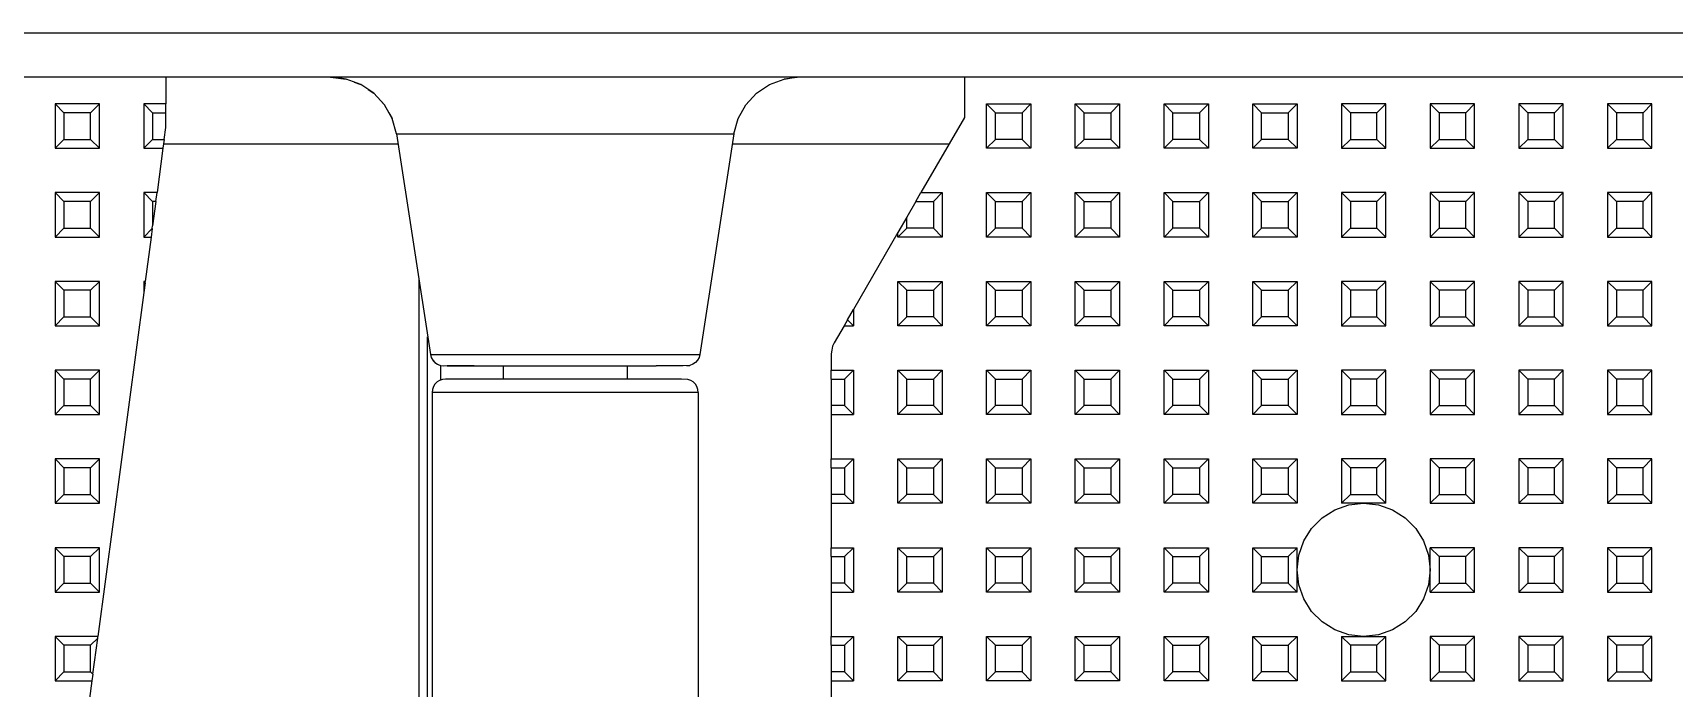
# Model space of a CAD drawing. Header units: millimetres. Extents: x 0 to 125, y 0 to 180.
# Drawn here: x 32.65 to 69.65, y 23.04 to 37.8 of the extents above; entities that cross this region are included whole.
import ezdxf

# ---------------------------------------------------------------- set-up
doc = ezdxf.new("R2010")
doc.units = ezdxf.units.MM

# ---------------------------------------------------------------- blocks, each defined once
blk = doc.blocks.new('CHINT_7200accf6e0c55f6a13e2ec68f27ea84_FACE_0')
at = {"color": 7, "linetype": 'CONTINUOUS', "true_color": 0x40d9ff}
for p, q in [((35.65, 36.8), (35.65, 36.2)), ((39.363, 36.8), (39.714, 36.758)), ((39.894, 36.692), (40.046, 36.636)), ((49.937, 36.8), (49.586, 36.758)), ((40.207, 36.527), (40.34, 36.438)), ((40.474, 36.293), (40.579, 36.178)), ((33.35, 36), (33.15, 36.2)), ((33.15, 36.2), (33.15, 35.2)), ((34.15, 36.2), (33.15, 36.2)), ((33.95, 36), (33.35, 36)), ((33.35, 36), (33.35, 35.4)), ((33.95, 36), (34.15, 36.2)), ((33.95, 35.4), (33.95, 36)), ((34.15, 35.2), (34.15, 36.2)), ((35.35, 36), (35.15, 36.2)), ((35.15, 36.2), (35.15, 35.2)), ((35.65, 36.2), (35.15, 36.2)), ((35.35, 36), (35.35, 35.4)), ((40.679, 35.999), (40.751, 35.869)), ((54.35, 36), (54.15, 36.2)), ((54.15, 36.2), (55.15, 36.2)), ((54.15, 35.2), (54.15, 36.2)), ((54.35, 36), (54.95, 36)), ((54.35, 35.4), (54.35, 36)), ((54.95, 36), (55.15, 36.2)), ((54.95, 36), (54.95, 35.4)), ((55.15, 36.2), (55.15, 35.2)), ((56.35, 36), (56.15, 36.2)), ((56.15, 36.2), (57.15, 36.2)), ((56.15, 35.2), (56.15, 36.2)), ((56.35, 36), (56.95, 36)), ((56.35, 35.4), (56.35, 36)), ((56.95, 36), (57.15, 36.2)), ((56.95, 36), (56.95, 35.4)), ((57.15, 36.2), (57.15, 35.2)), ((58.35, 36), (58.15, 36.2)), ((58.15, 36.2), (59.15, 36.2)), ((58.15, 35.2), (58.15, 36.2)), ((58.35, 36), (58.95, 36)), ((58.35, 35.4), (58.35, 36)), ((58.95, 36), (59.15, 36.2)), ((58.95, 36), (58.95, 35.4)), ((59.15, 36.2), (59.15, 35.2)), ((60.35, 36), (60.15, 36.2)), ((60.15, 36.2), (61.15, 36.2)), ((60.15, 35.2), (60.15, 36.2)), ((60.35, 36), (60.95, 36)), ((60.35, 35.4), (60.35, 36)), ((60.95, 36), (61.15, 36.2)), ((60.95, 36), (60.95, 35.4)), ((61.15, 36.2), (61.15, 35.2)), ((62.35, 36), (62.15, 36.2)), ((62.15, 36.2), (62.15, 35.2)), ((63.15, 36.2), (62.15, 36.2)), ((62.95, 36), (62.35, 36)), ((62.35, 36), (62.35, 35.4)), ((62.95, 36), (63.15, 36.2)), ((62.95, 35.4), (62.95, 36)), ((63.15, 35.2), (63.15, 36.2)), ((64.35, 36), (64.15, 36.2)), ((64.15, 36.2), (64.15, 35.2)), ((65.15, 36.2), (64.15, 36.2)), ((64.95, 36), (64.35, 36)), ((64.35, 36), (64.35, 35.4)), ((64.95, 36), (65.15, 36.2)), ((64.95, 35.4), (64.95, 36)), ((65.15, 35.2), (65.15, 36.2)), ((66.35, 36), (66.15, 36.2)), ((66.15, 36.2), (66.15, 35.2)), ((67.15, 36.2), (66.15, 36.2)), ((66.95, 36), (66.35, 36)), ((66.35, 36), (66.35, 35.4)), ((66.95, 36), (67.15, 36.2)), ((66.95, 35.4), (66.95, 36)), ((67.15, 35.2), (67.15, 36.2)), ((68.35, 36), (68.15, 36.2)), ((68.15, 36.2), (68.15, 35.2)), ((69.15, 36.2), (68.15, 36.2)), ((68.95, 36), (68.35, 36)), ((68.35, 36), (68.35, 35.4)), ((68.95, 36), (69.15, 36.2)), ((68.95, 35.4), (68.95, 36)), ((69.15, 35.2), (69.15, 36.2)), ((40.846, 35.528), (41.611, 30.554)), ((48.454, 35.528), (47.689, 30.554)), ((33.35, 35.4), (33.15, 35.2)), ((33.15, 35.2), (34.15, 35.2)), ((33.35, 35.4), (33.95, 35.4)), ((33.95, 35.4), (34.15, 35.2)), ((35.35, 35.4), (35.15, 35.2)), ((35.15, 35.2), (35.583, 35.2)), ((35.583, 35.2), (35.45, 34.2)), ((35.597, 35.3), (40.881, 35.3)), ((48.419, 35.3), (53.306, 35.3)), ((54.35, 35.4), (54.15, 35.2)), ((55.15, 35.2), (54.15, 35.2)), ((54.95, 35.4), (54.35, 35.4)), ((54.95, 35.4), (55.15, 35.2)), ((56.35, 35.4), (56.15, 35.2)), ((57.15, 35.2), (56.15, 35.2)), ((56.95, 35.4), (56.35, 35.4)), ((56.95, 35.4), (57.15, 35.2)), ((58.35, 35.4), (58.15, 35.2)), ((59.15, 35.2), (58.15, 35.2)), ((58.95, 35.4), (58.35, 35.4)), ((58.95, 35.4), (59.15, 35.2)), ((60.35, 35.4), (60.15, 35.2)), ((61.15, 35.2), (60.15, 35.2)), ((60.95, 35.4), (60.35, 35.4)), ((60.95, 35.4), (61.15, 35.2)), ((62.35, 35.4), (62.15, 35.2)), ((62.15, 35.2), (63.15, 35.2)), ((62.35, 35.4), (62.95, 35.4)), ((62.95, 35.4), (63.15, 35.2)), ((64.35, 35.4), (64.15, 35.2)), ((64.15, 35.2), (65.15, 35.2)), ((64.35, 35.4), (64.95, 35.4)), ((64.95, 35.4), (65.15, 35.2)), ((66.35, 35.4), (66.15, 35.2)), ((66.15, 35.2), (67.15, 35.2)), ((66.35, 35.4), (66.95, 35.4)), ((66.95, 35.4), (67.15, 35.2)), ((68.35, 35.4), (68.15, 35.2)), ((68.15, 35.2), (69.15, 35.2)), ((68.35, 35.4), (68.95, 35.4)), ((68.95, 35.4), (69.15, 35.2)), ((33.35, 34), (33.15, 34.2)), ((33.15, 34.2), (33.15, 33.2)), ((34.15, 34.2), (33.15, 34.2)), ((33.95, 34), (34.15, 34.2)), ((34.15, 33.2), (34.15, 34.2)), ((35.35, 34), (35.15, 34.2)), ((35.15, 34.2), (35.15, 33.2)), ((35.45, 34.2), (35.15, 34.2)), ((35.423, 34), (35.45, 34.2)), ((52.95, 34), (53.15, 34.2)), ((53.15, 34.2), (53.15, 33.2)), ((54.35, 34), (54.15, 34.2)), ((54.15, 34.2), (55.15, 34.2)), ((54.15, 33.2), (54.15, 34.2)), ((54.95, 34), (55.15, 34.2)), ((55.15, 34.2), (55.15, 33.2)), ((56.35, 34), (56.15, 34.2)), ((56.15, 34.2), (57.15, 34.2)), ((56.15, 33.2), (56.15, 34.2)), ((56.95, 34), (57.15, 34.2)), ((57.15, 34.2), (57.15, 33.2)), ((58.35, 34), (58.15, 34.2)), ((58.15, 34.2), (59.15, 34.2)), ((58.15, 33.2), (58.15, 34.2)), ((58.95, 34), (59.15, 34.2)), ((59.15, 34.2), (59.15, 33.2)), ((60.35, 34), (60.15, 34.2)), ((60.15, 34.2), (61.15, 34.2)), ((60.15, 33.2), (60.15, 34.2)), ((60.95, 34), (61.15, 34.2)), ((61.15, 34.2), (61.15, 33.2)), ((62.35, 34), (62.15, 34.2)), ((62.15, 34.2), (62.15, 33.2)), ((63.15, 34.2), (62.15, 34.2)), ((62.95, 34), (63.15, 34.2)), ((63.15, 33.2), (63.15, 34.2)), ((64.35, 34), (64.15, 34.2)), ((64.15, 34.2), (64.15, 33.2)), ((65.15, 34.2), (64.15, 34.2)), ((64.95, 34), (65.15, 34.2)), ((65.15, 33.2), (65.15, 34.2)), ((66.35, 34), (66.15, 34.2)), ((66.15, 34.2), (66.15, 33.2)), ((67.15, 34.2), (66.15, 34.2)), ((66.95, 34), (67.15, 34.2)), ((67.15, 33.2), (67.15, 34.2)), ((68.35, 34), (68.15, 34.2)), ((68.15, 34.2), (68.15, 33.2)), ((69.15, 34.2), (68.15, 34.2)), ((68.95, 34), (69.15, 34.2)), ((69.15, 33.2), (69.15, 34.2)), ((33.95, 34), (33.35, 34)), ((33.35, 34), (33.35, 33.4)), ((33.95, 33.4), (33.95, 34)), ((35.423, 34), (35.35, 34)), ((35.35, 34), (35.35, 33.45)), ((35.423, 34), (35.35, 33.45)), ((52.555, 34), (52.35, 33.644)), ((52.555, 34), (52.95, 34)), ((52.95, 34), (52.95, 33.4)), ((54.35, 34), (54.95, 34)), ((54.35, 33.4), (54.35, 34)), ((54.95, 34), (54.95, 33.4)), ((56.35, 34), (56.95, 34)), ((56.35, 33.4), (56.35, 34)), ((56.95, 34), (56.95, 33.4)), ((58.35, 34), (58.95, 34)), ((58.35, 33.4), (58.35, 34)), ((58.95, 34), (58.95, 33.4)), ((60.35, 34), (60.95, 34)), ((60.35, 33.4), (60.35, 34)), ((60.95, 34), (60.95, 33.4)), ((62.95, 34), (62.35, 34)), ((62.35, 34), (62.35, 33.4)), ((62.95, 33.4), (62.95, 34)), ((64.95, 34), (64.35, 34)), ((64.35, 34), (64.35, 33.4)), ((64.95, 33.4), (64.95, 34)), ((66.95, 34), (66.35, 34)), ((66.35, 34), (66.35, 33.4)), ((66.95, 33.4), (66.95, 34)), ((68.95, 34), (68.35, 34)), ((68.35, 34), (68.35, 33.4)), ((68.95, 33.4), (68.95, 34)), ((33.35, 33.4), (33.15, 33.2)), ((33.35, 33.4), (33.95, 33.4)), ((33.95, 33.4), (34.15, 33.2)), ((35.342, 33.392), (35.15, 33.2)), ((35.342, 33.392), (35.317, 33.2)), ((35.342, 33.392), (35.35, 33.45)), ((52.35, 33.644), (52.15, 33.298)), ((52.35, 33.4), (52.15, 33.2)), ((52.35, 33.4), (52.35, 33.644)), ((52.95, 33.4), (52.35, 33.4)), ((52.95, 33.4), (53.15, 33.2)), ((54.35, 33.4), (54.15, 33.2)), ((54.95, 33.4), (54.35, 33.4)), ((54.95, 33.4), (55.15, 33.2)), ((56.35, 33.4), (56.15, 33.2)), ((56.95, 33.4), (56.35, 33.4)), ((56.95, 33.4), (57.15, 33.2)), ((58.35, 33.4), (58.15, 33.2)), ((58.95, 33.4), (58.35, 33.4)), ((58.95, 33.4), (59.15, 33.2)), ((60.35, 33.4), (60.15, 33.2)), ((60.95, 33.4), (60.35, 33.4)), ((60.95, 33.4), (61.15, 33.2)), ((62.35, 33.4), (62.15, 33.2)), ((62.35, 33.4), (62.95, 33.4)), ((62.95, 33.4), (63.15, 33.2)), ((64.35, 33.4), (64.15, 33.2)), ((64.35, 33.4), (64.95, 33.4)), ((64.95, 33.4), (65.15, 33.2)), ((66.35, 33.4), (66.15, 33.2)), ((66.35, 33.4), (66.95, 33.4)), ((66.95, 33.4), (67.15, 33.2)), ((68.35, 33.4), (68.15, 33.2)), ((68.35, 33.4), (68.95, 33.4)), ((68.95, 33.4), (69.15, 33.2)), ((33.15, 33.2), (34.15, 33.2)), ((35.15, 33.2), (35.317, 33.2)), ((35.317, 33.2), (35.183, 32.2)), ((52.15, 33.298), (51.15, 31.566)), ((52.15, 33.2), (52.15, 33.298)), ((53.15, 33.2), (52.15, 33.2)), ((55.15, 33.2), (54.15, 33.2)), ((57.15, 33.2), (56.15, 33.2)), ((59.15, 33.2), (58.15, 33.2)), ((61.15, 33.2), (60.15, 33.2)), ((62.15, 33.2), (63.15, 33.2)), ((64.15, 33.2), (65.15, 33.2)), ((66.15, 33.2), (67.15, 33.2)), ((68.15, 33.2), (69.15, 33.2)), ((33.35, 32), (33.15, 32.2)), ((33.15, 32.2), (33.15, 31.2)), ((34.15, 32.2), (33.15, 32.2)), ((33.95, 32), (34.15, 32.2)), ((34.15, 31.2), (34.15, 32.2)), ((35.179, 32.171), (35.15, 32.2)), ((35.15, 32.2), (35.15, 31.95)), ((35.183, 32.2), (35.15, 32.2)), ((35.179, 32.171), (35.183, 32.2)), ((52.35, 32), (52.15, 32.2)), ((52.15, 32.2), (53.15, 32.2)), ((52.15, 31.2), (52.15, 32.2)), ((52.95, 32), (53.15, 32.2)), ((53.15, 32.2), (53.15, 31.2)), ((54.35, 32), (54.15, 32.2)), ((54.15, 32.2), (55.15, 32.2)), ((54.15, 31.2), (54.15, 32.2)), ((54.95, 32), (55.15, 32.2)), ((55.15, 32.2), (55.15, 31.2)), ((56.35, 32), (56.15, 32.2)), ((56.15, 32.2), (57.15, 32.2)), ((56.15, 31.2), (56.15, 32.2)), ((56.95, 32), (57.15, 32.2)), ((57.15, 32.2), (57.15, 31.2)), ((58.35, 32), (58.15, 32.2)), ((58.15, 32.2), (59.15, 32.2)), ((58.15, 31.2), (58.15, 32.2)), ((58.95, 32), (59.15, 32.2)), ((59.15, 32.2), (59.15, 31.2)), ((60.35, 32), (60.15, 32.2)), ((60.15, 32.2), (61.15, 32.2)), ((60.15, 31.2), (60.15, 32.2)), ((60.95, 32), (61.15, 32.2)), ((61.15, 32.2), (61.15, 31.2)), ((62.35, 32), (62.15, 32.2)), ((62.15, 32.2), (62.15, 31.2)), ((63.15, 32.2), (62.15, 32.2)), ((62.95, 32), (63.15, 32.2)), ((63.15, 31.2), (63.15, 32.2)), ((64.35, 32), (64.15, 32.2)), ((64.15, 32.2), (64.15, 31.2)), ((65.15, 32.2), (64.15, 32.2)), ((64.95, 32), (65.15, 32.2)), ((65.15, 31.2), (65.15, 32.2)), ((66.35, 32), (66.15, 32.2)), ((66.15, 32.2), (66.15, 31.2)), ((67.15, 32.2), (66.15, 32.2)), ((66.95, 32), (67.15, 32.2)), ((67.15, 31.2), (67.15, 32.2)), ((68.35, 32), (68.15, 32.2)), ((68.15, 32.2), (68.15, 31.2)), ((69.15, 32.2), (68.15, 32.2)), ((68.95, 32), (69.15, 32.2)), ((69.15, 31.2), (69.15, 32.2)), ((33.95, 32), (33.35, 32)), ((33.35, 32), (33.35, 31.4)), ((33.95, 31.4), (33.95, 32)), ((35.15, 31.95), (34.117, 24.2)), ((35.179, 32.171), (35.15, 31.95)), ((52.35, 32), (52.95, 32)), ((52.35, 31.4), (52.35, 32)), ((52.95, 32), (52.95, 31.4)), ((54.35, 32), (54.95, 32)), ((54.35, 31.4), (54.35, 32)), ((54.95, 32), (54.95, 31.4)), ((56.35, 32), (56.95, 32)), ((56.35, 31.4), (56.35, 32)), ((56.95, 32), (56.95, 31.4)), ((58.35, 32), (58.95, 32)), ((58.35, 31.4), (58.35, 32)), ((58.95, 32), (58.95, 31.4)), ((60.35, 32), (60.95, 32)), ((60.35, 31.4), (60.35, 32)), ((60.95, 32), (60.95, 31.4)), ((62.95, 32), (62.35, 32)), ((62.35, 32), (62.35, 31.4)), ((62.95, 31.4), (62.95, 32)), ((64.95, 32), (64.35, 32)), ((64.35, 32), (64.35, 31.4)), ((64.95, 31.4), (64.95, 32)), ((66.95, 32), (66.35, 32)), ((66.35, 32), (66.35, 31.4)), ((66.95, 31.4), (66.95, 32)), ((68.95, 32), (68.35, 32)), ((68.35, 32), (68.35, 31.4)), ((68.95, 31.4), (68.95, 32)), ((51.016, 31.334), (51.15, 31.566)), ((51.15, 31.566), (51.15, 31.2)), ((33.35, 31.4), (33.15, 31.2)), ((33.15, 31.2), (34.15, 31.2)), ((33.35, 31.4), (33.95, 31.4)), ((33.95, 31.4), (34.15, 31.2)), ((51.016, 31.334), (51.15, 31.2)), ((52.35, 31.4), (52.15, 31.2)), ((53.15, 31.2), (52.15, 31.2)), ((52.95, 31.4), (52.35, 31.4)), ((52.95, 31.4), (53.15, 31.2)), ((54.35, 31.4), (54.15, 31.2)), ((55.15, 31.2), (54.15, 31.2)), ((54.95, 31.4), (54.35, 31.4)), ((54.95, 31.4), (55.15, 31.2)), ((56.35, 31.4), (56.15, 31.2)), ((57.15, 31.2), (56.15, 31.2)), ((56.95, 31.4), (56.35, 31.4)), ((56.95, 31.4), (57.15, 31.2)), ((58.35, 31.4), (58.15, 31.2)), ((59.15, 31.2), (58.15, 31.2)), ((58.95, 31.4), (58.35, 31.4)), ((58.95, 31.4), (59.15, 31.2)), ((60.35, 31.4), (60.15, 31.2)), ((61.15, 31.2), (60.15, 31.2)), ((60.95, 31.4), (60.35, 31.4)), ((60.95, 31.4), (61.15, 31.2)), ((62.35, 31.4), (62.15, 31.2)), ((62.15, 31.2), (63.15, 31.2)), ((62.35, 31.4), (62.95, 31.4)), ((62.95, 31.4), (63.15, 31.2)), ((64.35, 31.4), (64.15, 31.2)), ((64.15, 31.2), (65.15, 31.2)), ((64.35, 31.4), (64.95, 31.4)), ((64.95, 31.4), (65.15, 31.2)), ((66.35, 31.4), (66.15, 31.2)), ((66.15, 31.2), (67.15, 31.2)), ((66.35, 31.4), (66.95, 31.4)), ((66.95, 31.4), (67.15, 31.2)), ((68.35, 31.4), (68.15, 31.2)), ((68.15, 31.2), (69.15, 31.2)), ((68.35, 31.4), (68.95, 31.4)), ((68.95, 31.4), (69.15, 31.2)), ((41.55, 17.996), (41.55, 30.949)), ((33.35, 30), (33.15, 30.2)), ((33.15, 30.2), (33.15, 29.2)), ((34.15, 30.2), (33.15, 30.2)), ((33.95, 30), (33.35, 30)), ((33.35, 30), (33.35, 29.4)), ((33.95, 30), (34.15, 30.2)), ((33.95, 29.4), (33.95, 30)), ((34.15, 29.2), (34.15, 30.2)), ((41.85, 29.981), (41.85, 30.307)), ((42.597, 30.3), (41.987, 30.3)), ((43.25, 30.3), (43.25, 30)), ((46.05, 30.3), (46.05, 30)), ((47.313, 30.3), (46.703, 30.3)), ((50.65, 30), (50.95, 30)), ((50.65, 30), (50.65, 29.4)), ((50.95, 30), (51.15, 30.2)), ((50.95, 30), (50.95, 29.4)), ((51.15, 30.2), (51.15, 29.2)), ((52.35, 30), (52.15, 30.2)), ((52.15, 30.2), (53.15, 30.2)), ((52.15, 29.2), (52.15, 30.2)), ((52.35, 30), (52.95, 30)), ((52.35, 29.4), (52.35, 30)), ((52.95, 30), (53.15, 30.2)), ((52.95, 30), (52.95, 29.4)), ((53.15, 30.2), (53.15, 29.2)), ((54.35, 30), (54.15, 30.2)), ((54.15, 30.2), (55.15, 30.2)), ((54.15, 29.2), (54.15, 30.2)), ((54.35, 30), (54.95, 30)), ((54.35, 29.4), (54.35, 30)), ((54.95, 30), (55.15, 30.2)), ((54.95, 30), (54.95, 29.4)), ((55.15, 30.2), (55.15, 29.2)), ((56.35, 30), (56.15, 30.2)), ((56.15, 30.2), (57.15, 30.2)), ((56.15, 29.2), (56.15, 30.2)), ((56.35, 30), (56.95, 30)), ((56.35, 29.4), (56.35, 30)), ((56.95, 30), (57.15, 30.2)), ((56.95, 30), (56.95, 29.4)), ((57.15, 30.2), (57.15, 29.2)), ((58.35, 30), (58.15, 30.2)), ((58.15, 30.2), (59.15, 30.2)), ((58.15, 29.2), (58.15, 30.2)), ((58.35, 30), (58.95, 30)), ((58.35, 29.4), (58.35, 30)), ((58.95, 30), (59.15, 30.2)), ((58.95, 30), (58.95, 29.4)), ((59.15, 30.2), (59.15, 29.2)), ((60.35, 30), (60.15, 30.2)), ((60.15, 30.2), (61.15, 30.2)), ((60.15, 29.2), (60.15, 30.2)), ((60.35, 30), (60.95, 30)), ((60.35, 29.4), (60.35, 30)), ((60.95, 30), (61.15, 30.2)), ((60.95, 30), (60.95, 29.4)), ((61.15, 30.2), (61.15, 29.2)), ((62.35, 30), (62.15, 30.2)), ((62.15, 30.2), (62.15, 29.2)), ((63.15, 30.2), (62.15, 30.2)), ((62.95, 30), (62.35, 30)), ((62.35, 30), (62.35, 29.4)), ((62.95, 30), (63.15, 30.2)), ((62.95, 29.4), (62.95, 30)), ((63.15, 29.2), (63.15, 30.2)), ((64.35, 30), (64.15, 30.2)), ((64.15, 30.2), (64.15, 29.2)), ((65.15, 30.2), (64.15, 30.2)), ((64.95, 30), (64.35, 30)), ((64.35, 30), (64.35, 29.4)), ((64.95, 30), (65.15, 30.2)), ((64.95, 29.4), (64.95, 30)), ((65.15, 29.2), (65.15, 30.2)), ((66.35, 30), (66.15, 30.2)), ((66.15, 30.2), (66.15, 29.2)), ((67.15, 30.2), (66.15, 30.2)), ((66.95, 30), (66.35, 30)), ((66.35, 30), (66.35, 29.4)), ((66.95, 30), (67.15, 30.2)), ((66.95, 29.4), (66.95, 30)), ((67.15, 29.2), (67.15, 30.2)), ((68.35, 30), (68.15, 30.2)), ((68.15, 30.2), (68.15, 29.2)), ((69.15, 30.2), (68.15, 30.2)), ((68.95, 30), (68.35, 30)), ((68.35, 30), (68.35, 29.4)), ((68.95, 30), (69.15, 30.2)), ((68.95, 29.4), (68.95, 30)), ((69.15, 29.2), (69.15, 30.2)), ((41.65, 29.7), (41.65, 10.3)), ((47.65, 29.7), (47.65, 10.3)), ((33.35, 29.4), (33.15, 29.2)), ((33.35, 29.4), (33.95, 29.4)), ((33.95, 29.4), (34.15, 29.2)), ((50.95, 29.4), (50.65, 29.4)), ((50.65, 29.4), (50.65, 29.2)), ((50.95, 29.4), (51.15, 29.2)), ((52.35, 29.4), (52.15, 29.2)), ((52.95, 29.4), (52.35, 29.4)), ((52.95, 29.4), (53.15, 29.2)), ((54.35, 29.4), (54.15, 29.2)), ((54.95, 29.4), (54.35, 29.4)), ((54.95, 29.4), (55.15, 29.2)), ((56.35, 29.4), (56.15, 29.2)), ((56.95, 29.4), (56.35, 29.4)), ((56.95, 29.4), (57.15, 29.2)), ((58.35, 29.4), (58.15, 29.2)), ((58.95, 29.4), (58.35, 29.4)), ((58.95, 29.4), (59.15, 29.2)), ((60.35, 29.4), (60.15, 29.2)), ((60.95, 29.4), (60.35, 29.4)), ((60.95, 29.4), (61.15, 29.2)), ((62.35, 29.4), (62.15, 29.2)), ((62.35, 29.4), (62.95, 29.4)), ((62.95, 29.4), (63.15, 29.2)), ((64.35, 29.4), (64.15, 29.2)), ((64.35, 29.4), (64.95, 29.4)), ((64.95, 29.4), (65.15, 29.2)), ((66.35, 29.4), (66.15, 29.2)), ((66.35, 29.4), (66.95, 29.4)), ((66.95, 29.4), (67.15, 29.2)), ((68.35, 29.4), (68.15, 29.2)), ((68.35, 29.4), (68.95, 29.4)), ((68.95, 29.4), (69.15, 29.2)), ((33.15, 29.2), (34.15, 29.2)), ((50.65, 29.2), (51.15, 29.2)), ((50.65, 29.2), (50.65, 28.2)), ((53.15, 29.2), (52.15, 29.2)), ((55.15, 29.2), (54.15, 29.2)), ((57.15, 29.2), (56.15, 29.2)), ((59.15, 29.2), (58.15, 29.2)), ((61.15, 29.2), (60.15, 29.2)), ((62.15, 29.2), (63.15, 29.2)), ((64.15, 29.2), (65.15, 29.2)), ((66.15, 29.2), (67.15, 29.2)), ((68.15, 29.2), (69.15, 29.2)), ((33.35, 28), (33.15, 28.2)), ((33.15, 28.2), (33.15, 27.2)), ((34.15, 28.2), (33.15, 28.2)), ((33.95, 28), (34.15, 28.2)), ((34.15, 27.2), (34.15, 28.2)), ((50.65, 28), (50.65, 28.2)), ((50.65, 28.2), (51.15, 28.2)), ((50.95, 28), (51.15, 28.2)), ((51.15, 28.2), (51.15, 27.2)), ((52.35, 28), (52.15, 28.2)), ((52.15, 28.2), (53.15, 28.2)), ((52.15, 27.2), (52.15, 28.2)), ((52.95, 28), (53.15, 28.2)), ((53.15, 28.2), (53.15, 27.2)), ((54.35, 28), (54.15, 28.2)), ((54.15, 28.2), (55.15, 28.2)), ((54.15, 27.2), (54.15, 28.2)), ((54.95, 28), (55.15, 28.2)), ((55.15, 28.2), (55.15, 27.2)), ((56.35, 28), (56.15, 28.2)), ((56.15, 28.2), (57.15, 28.2)), ((56.15, 27.2), (56.15, 28.2)), ((56.95, 28), (57.15, 28.2)), ((57.15, 28.2), (57.15, 27.2)), ((58.35, 28), (58.15, 28.2)), ((58.15, 28.2), (59.15, 28.2)), ((58.15, 27.2), (58.15, 28.2)), ((58.95, 28), (59.15, 28.2)), ((59.15, 28.2), (59.15, 27.2)), ((60.35, 28), (60.15, 28.2)), ((60.15, 28.2), (61.15, 28.2)), ((60.15, 27.2), (60.15, 28.2)), ((60.95, 28), (61.15, 28.2)), ((61.15, 28.2), (61.15, 27.2)), ((62.35, 28), (62.15, 28.2)), ((63.15, 28.2), (62.15, 28.2)), ((62.15, 28.2), (62.15, 27.2)), ((62.95, 28), (63.15, 28.2)), ((63.15, 27.2), (63.15, 28.2)), ((64.35, 28), (64.15, 28.2)), ((64.15, 28.2), (64.15, 27.2)), ((65.15, 28.2), (64.15, 28.2)), ((64.95, 28), (65.15, 28.2)), ((65.15, 27.2), (65.15, 28.2)), ((66.35, 28), (66.15, 28.2)), ((66.15, 28.2), (66.15, 27.2)), ((67.15, 28.2), (66.15, 28.2)), ((66.95, 28), (67.15, 28.2)), ((67.15, 27.2), (67.15, 28.2)), ((68.35, 28), (68.15, 28.2)), ((68.15, 28.2), (68.15, 27.2)), ((69.15, 28.2), (68.15, 28.2)), ((68.95, 28), (69.15, 28.2)), ((69.15, 27.2), (69.15, 28.2)), ((33.95, 28), (33.35, 28)), ((33.35, 28), (33.35, 27.4)), ((33.95, 27.4), (33.95, 28)), ((50.65, 28), (50.95, 28)), ((50.65, 28), (50.65, 27.4)), ((50.95, 28), (50.95, 27.4)), ((52.35, 28), (52.95, 28)), ((52.35, 27.4), (52.35, 28)), ((52.95, 28), (52.95, 27.4)), ((54.35, 28), (54.95, 28)), ((54.35, 27.4), (54.35, 28)), ((54.95, 28), (54.95, 27.4)), ((56.35, 28), (56.95, 28)), ((56.35, 27.4), (56.35, 28)), ((56.95, 28), (56.95, 27.4)), ((58.35, 28), (58.95, 28)), ((58.35, 27.4), (58.35, 28)), ((58.95, 28), (58.95, 27.4)), ((60.35, 28), (60.95, 28)), ((60.35, 27.4), (60.35, 28)), ((60.95, 28), (60.95, 27.4)), ((62.95, 28), (62.35, 28)), ((62.35, 28), (62.35, 27.4)), ((62.95, 27.4), (62.95, 28)), ((64.95, 28), (64.35, 28)), ((64.35, 28), (64.35, 27.4)), ((64.95, 27.4), (64.95, 28)), ((66.95, 28), (66.35, 28)), ((66.35, 28), (66.35, 27.4)), ((66.95, 27.4), (66.95, 28)), ((68.95, 28), (68.35, 28)), ((68.35, 28), (68.35, 27.4)), ((68.95, 27.4), (68.95, 28)), ((33.35, 27.4), (33.15, 27.2)), ((33.35, 27.4), (33.95, 27.4)), ((33.95, 27.4), (34.15, 27.2)), ((50.95, 27.4), (50.65, 27.4)), ((50.65, 27.4), (50.65, 27.2)), ((50.95, 27.4), (51.15, 27.2)), ((52.35, 27.4), (52.15, 27.2)), ((52.95, 27.4), (52.35, 27.4)), ((52.95, 27.4), (53.15, 27.2)), ((54.35, 27.4), (54.15, 27.2)), ((54.95, 27.4), (54.35, 27.4)), ((54.95, 27.4), (55.15, 27.2)), ((56.35, 27.4), (56.15, 27.2)), ((56.95, 27.4), (56.35, 27.4)), ((56.95, 27.4), (57.15, 27.2)), ((58.35, 27.4), (58.15, 27.2)), ((58.95, 27.4), (58.35, 27.4)), ((58.95, 27.4), (59.15, 27.2)), ((60.35, 27.4), (60.15, 27.2)), ((60.95, 27.4), (60.35, 27.4)), ((60.95, 27.4), (61.15, 27.2)), ((62.35, 27.4), (62.15, 27.2)), ((62.35, 27.4), (62.95, 27.4)), ((62.95, 27.4), (63.15, 27.2)), ((64.35, 27.4), (64.15, 27.2)), ((64.35, 27.4), (64.95, 27.4)), ((64.95, 27.4), (65.15, 27.2)), ((66.35, 27.4), (66.15, 27.2)), ((66.35, 27.4), (66.95, 27.4)), ((66.95, 27.4), (67.15, 27.2)), ((68.35, 27.4), (68.15, 27.2)), ((68.35, 27.4), (68.95, 27.4)), ((68.95, 27.4), (69.15, 27.2)), ((33.15, 27.2), (34.15, 27.2)), ((50.65, 27.2), (51.15, 27.2)), ((50.65, 27.2), (50.65, 26.2)), ((53.15, 27.2), (52.15, 27.2)), ((55.15, 27.2), (54.15, 27.2)), ((57.15, 27.2), (56.15, 27.2)), ((59.15, 27.2), (58.15, 27.2)), ((61.15, 27.2), (60.15, 27.2)), ((64.15, 27.2), (65.15, 27.2)), ((66.15, 27.2), (67.15, 27.2)), ((68.15, 27.2), (69.15, 27.2)), ((33.35, 26), (33.15, 26.2)), ((33.15, 26.2), (33.15, 25.2)), ((34.15, 26.2), (33.15, 26.2)), ((33.95, 26), (33.35, 26)), ((33.35, 26), (33.35, 25.4)), ((33.95, 26), (34.15, 26.2)), ((33.95, 25.4), (33.95, 26)), ((34.15, 25.2), (34.15, 26.2)), ((50.65, 26), (50.65, 26.2)), ((50.65, 26.2), (51.15, 26.2)), ((50.65, 26), (50.95, 26)), ((50.65, 26), (50.65, 25.4)), ((50.95, 26), (51.15, 26.2)), ((50.95, 26), (50.95, 25.4)), ((51.15, 26.2), (51.15, 25.2)), ((52.35, 26), (52.15, 26.2)), ((52.15, 26.2), (53.15, 26.2)), ((52.15, 25.2), (52.15, 26.2)), ((52.35, 26), (52.95, 26)), ((52.35, 25.4), (52.35, 26)), ((52.95, 26), (53.15, 26.2)), ((52.95, 26), (52.95, 25.4)), ((53.15, 26.2), (53.15, 25.2)), ((54.35, 26), (54.15, 26.2)), ((54.15, 26.2), (55.15, 26.2)), ((54.15, 25.2), (54.15, 26.2)), ((54.35, 26), (54.95, 26)), ((54.35, 25.4), (54.35, 26)), ((54.95, 26), (55.15, 26.2)), ((54.95, 26), (54.95, 25.4)), ((55.15, 26.2), (55.15, 25.2)), ((56.35, 26), (56.15, 26.2)), ((56.15, 26.2), (57.15, 26.2)), ((56.15, 25.2), (56.15, 26.2)), ((56.35, 26), (56.95, 26)), ((56.35, 25.4), (56.35, 26)), ((56.95, 26), (57.15, 26.2)), ((56.95, 26), (56.95, 25.4)), ((57.15, 26.2), (57.15, 25.2)), ((58.35, 26), (58.15, 26.2)), ((58.15, 26.2), (59.15, 26.2)), ((58.15, 25.2), (58.15, 26.2)), ((58.35, 26), (58.95, 26)), ((58.35, 25.4), (58.35, 26)), ((58.95, 26), (59.15, 26.2)), ((58.95, 26), (58.95, 25.4)), ((59.15, 26.2), (59.15, 25.2)), ((60.35, 26), (60.15, 26.2)), ((60.15, 26.2), (61.15, 26.2)), ((60.15, 25.2), (60.15, 26.2)), ((60.35, 26), (60.95, 26)), ((60.35, 25.4), (60.35, 26)), ((60.95, 26), (61.15, 26.2)), ((60.95, 26), (60.95, 25.4)), ((64.35, 26), (64.15, 26.2)), ((65.15, 26.2), (64.15, 26.2)), ((64.95, 26), (64.35, 26)), ((64.35, 26), (64.35, 25.4)), ((64.95, 26), (65.15, 26.2)), ((64.95, 25.4), (64.95, 26)), ((65.15, 25.2), (65.15, 26.2)), ((66.35, 26), (66.15, 26.2)), ((66.15, 26.2), (66.15, 25.2)), ((67.15, 26.2), (66.15, 26.2)), ((66.95, 26), (66.35, 26)), ((66.35, 26), (66.35, 25.4)), ((66.95, 26), (67.15, 26.2)), ((66.95, 25.4), (66.95, 26)), ((67.15, 25.2), (67.15, 26.2)), ((68.35, 26), (68.15, 26.2)), ((68.15, 26.2), (68.15, 25.2)), ((69.15, 26.2), (68.15, 26.2)), ((68.95, 26), (68.35, 26)), ((68.35, 26), (68.35, 25.4)), ((68.95, 26), (69.15, 26.2)), ((68.95, 25.4), (68.95, 26)), ((69.15, 25.2), (69.15, 26.2)), ((33.35, 25.4), (33.15, 25.2)), ((33.15, 25.2), (34.15, 25.2)), ((33.35, 25.4), (33.95, 25.4)), ((33.95, 25.4), (34.15, 25.2)), ((50.95, 25.4), (50.65, 25.4)), ((50.65, 25.4), (50.65, 25.2)), ((50.65, 25.2), (51.15, 25.2)), ((50.65, 25.2), (50.65, 24.2)), ((50.95, 25.4), (51.15, 25.2)), ((52.35, 25.4), (52.15, 25.2)), ((53.15, 25.2), (52.15, 25.2)), ((52.95, 25.4), (52.35, 25.4)), ((52.95, 25.4), (53.15, 25.2)), ((54.35, 25.4), (54.15, 25.2)), ((55.15, 25.2), (54.15, 25.2)), ((54.95, 25.4), (54.35, 25.4)), ((54.95, 25.4), (55.15, 25.2)), ((56.35, 25.4), (56.15, 25.2)), ((57.15, 25.2), (56.15, 25.2)), ((56.95, 25.4), (56.35, 25.4)), ((56.95, 25.4), (57.15, 25.2)), ((58.35, 25.4), (58.15, 25.2)), ((59.15, 25.2), (58.15, 25.2)), ((58.95, 25.4), (58.35, 25.4)), ((58.95, 25.4), (59.15, 25.2)), ((60.35, 25.4), (60.15, 25.2)), ((61.15, 25.2), (60.15, 25.2)), ((60.95, 25.4), (60.35, 25.4)), ((60.95, 25.4), (61.15, 25.2)), ((64.35, 25.4), (64.15, 25.2)), ((64.15, 25.2), (65.15, 25.2)), ((64.35, 25.4), (64.95, 25.4)), ((64.95, 25.4), (65.15, 25.2)), ((66.35, 25.4), (66.15, 25.2)), ((66.15, 25.2), (67.15, 25.2)), ((66.35, 25.4), (66.95, 25.4)), ((66.95, 25.4), (67.15, 25.2)), ((68.35, 25.4), (68.15, 25.2)), ((68.15, 25.2), (69.15, 25.2)), ((68.35, 25.4), (68.95, 25.4)), ((68.95, 25.4), (69.15, 25.2)), ((33.35, 24), (33.15, 24.2)), ((33.15, 24.2), (33.15, 23.2)), ((34.117, 24.2), (33.15, 24.2)), ((33.95, 24), (34.112, 24.162)), ((34.003, 23.347), (34.112, 24.162)), ((34.112, 24.162), (34.117, 24.2)), ((50.65, 24), (50.65, 24.2)), ((50.65, 24.2), (51.15, 24.2)), ((50.95, 24), (51.15, 24.2)), ((51.15, 24.2), (51.15, 23.2)), ((52.35, 24), (52.15, 24.2)), ((52.15, 24.2), (53.15, 24.2)), ((52.15, 23.2), (52.15, 24.2)), ((52.95, 24), (53.15, 24.2)), ((53.15, 24.2), (53.15, 23.2)), ((54.35, 24), (54.15, 24.2)), ((54.15, 24.2), (55.15, 24.2)), ((54.15, 23.2), (54.15, 24.2)), ((54.95, 24), (55.15, 24.2)), ((55.15, 24.2), (55.15, 23.2)), ((56.35, 24), (56.15, 24.2)), ((56.15, 24.2), (57.15, 24.2)), ((56.15, 23.2), (56.15, 24.2)), ((56.95, 24), (57.15, 24.2)), ((57.15, 24.2), (57.15, 23.2)), ((58.35, 24), (58.15, 24.2)), ((58.15, 24.2), (59.15, 24.2)), ((58.15, 23.2), (58.15, 24.2)), ((58.95, 24), (59.15, 24.2)), ((59.15, 24.2), (59.15, 23.2)), ((60.35, 24), (60.15, 24.2)), ((60.15, 24.2), (61.15, 24.2)), ((60.15, 23.2), (60.15, 24.2)), ((60.95, 24), (61.15, 24.2)), ((61.15, 24.2), (61.15, 23.2)), ((62.35, 24), (62.15, 24.2)), ((62.15, 24.2), (62.15, 23.2)), ((62.95, 24), (63.15, 24.2)), ((63.15, 23.2), (63.15, 24.2)), ((64.35, 24), (64.15, 24.2)), ((64.15, 24.2), (64.15, 23.2)), ((65.15, 24.2), (64.15, 24.2)), ((64.95, 24), (65.15, 24.2)), ((65.15, 23.2), (65.15, 24.2)), ((66.35, 24), (66.15, 24.2)), ((66.15, 24.2), (66.15, 23.2)), ((67.15, 24.2), (66.15, 24.2)), ((66.95, 24), (67.15, 24.2)), ((67.15, 23.2), (67.15, 24.2)), ((68.35, 24), (68.15, 24.2)), ((68.15, 24.2), (68.15, 23.2)), ((69.15, 24.2), (68.15, 24.2)), ((68.95, 24), (69.15, 24.2)), ((69.15, 23.2), (69.15, 24.2)), ((33.95, 24), (33.35, 24)), ((33.35, 24), (33.35, 23.4)), ((33.95, 23.4), (33.95, 24)), ((50.65, 24), (50.95, 24)), ((50.65, 24), (50.65, 23.4)), ((50.95, 24), (50.95, 23.4)), ((52.35, 24), (52.95, 24)), ((52.35, 23.4), (52.35, 24)), ((52.95, 24), (52.95, 23.4)), ((54.35, 24), (54.95, 24)), ((54.35, 23.4), (54.35, 24)), ((54.95, 24), (54.95, 23.4)), ((56.35, 24), (56.95, 24)), ((56.35, 23.4), (56.35, 24)), ((56.95, 24), (56.95, 23.4)), ((58.35, 24), (58.95, 24)), ((58.35, 23.4), (58.35, 24)), ((58.95, 24), (58.95, 23.4)), ((60.35, 24), (60.95, 24)), ((60.35, 23.4), (60.35, 24)), ((60.95, 24), (60.95, 23.4)), ((62.35, 24), (62.35, 23.4)), ((62.95, 24), (62.35, 24)), ((62.95, 23.4), (62.95, 24)), ((64.95, 24), (64.35, 24)), ((64.35, 24), (64.35, 23.4)), ((64.95, 23.4), (64.95, 24)), ((66.95, 24), (66.35, 24)), ((66.35, 24), (66.35, 23.4)), ((66.95, 23.4), (66.95, 24)), ((68.95, 24), (68.35, 24)), ((68.35, 24), (68.35, 23.4)), ((68.95, 23.4), (68.95, 24)), ((33.35, 23.4), (33.15, 23.2)), ((33.35, 23.4), (33.95, 23.4)), ((33.95, 23.4), (34.003, 23.347)), ((34.003, 23.347), (33.983, 23.2)), ((50.95, 23.4), (50.65, 23.4)), ((50.65, 23.4), (50.65, 23.2)), ((50.95, 23.4), (51.15, 23.2)), ((52.35, 23.4), (52.15, 23.2)), ((52.95, 23.4), (52.35, 23.4)), ((52.95, 23.4), (53.15, 23.2)), ((54.35, 23.4), (54.15, 23.2)), ((54.95, 23.4), (54.35, 23.4)), ((54.95, 23.4), (55.15, 23.2)), ((56.35, 23.4), (56.15, 23.2)), ((56.95, 23.4), (56.35, 23.4)), ((56.95, 23.4), (57.15, 23.2)), ((58.35, 23.4), (58.15, 23.2)), ((58.95, 23.4), (58.35, 23.4)), ((58.95, 23.4), (59.15, 23.2)), ((60.35, 23.4), (60.15, 23.2)), ((60.95, 23.4), (60.35, 23.4)), ((60.95, 23.4), (61.15, 23.2)), ((62.35, 23.4), (62.15, 23.2)), ((62.35, 23.4), (62.95, 23.4)), ((62.95, 23.4), (63.15, 23.2)), ((64.35, 23.4), (64.15, 23.2)), ((64.35, 23.4), (64.95, 23.4)), ((64.95, 23.4), (65.15, 23.2)), ((66.35, 23.4), (66.15, 23.2)), ((66.35, 23.4), (66.95, 23.4)), ((66.95, 23.4), (67.15, 23.2)), ((68.35, 23.4), (68.15, 23.2)), ((68.35, 23.4), (68.95, 23.4)), ((68.95, 23.4), (69.15, 23.2)), ((33.15, 23.2), (33.983, 23.2)), ((33.983, 23.2), (33.85, 22.2)), ((50.65, 23.2), (51.15, 23.2)), ((50.65, 23.2), (50.65, 22.2)), ((53.15, 23.2), (52.15, 23.2)), ((55.15, 23.2), (54.15, 23.2)), ((57.15, 23.2), (56.15, 23.2)), ((59.15, 23.2), (58.15, 23.2)), ((61.15, 23.2), (60.15, 23.2)), ((62.15, 23.2), (63.15, 23.2)), ((64.15, 23.2), (65.15, 23.2)), ((66.15, 23.2), (67.15, 23.2)), ((68.15, 23.2), (69.15, 23.2))]:
    blk.add_line(p, q, dxfattribs=at)
for points in [[(109.9, 36.8), (15.4, 36.8), (15.4, 37.8), (109.9, 37.8), (109.9, 36.8)], [(40.846, 35.528), (40.751, 35.869), (40.579, 36.178), (40.34, 36.438), (40.046, 36.636), (39.714, 36.758), (39.453, 36.8)], [(48.454, 35.528), (48.549, 35.869), (48.721, 36.178), (48.96, 36.438), (49.254, 36.635), (49.586, 36.758), (49.847, 36.8)], [(53.65, 36.8), (53.65, 35.896), (52.671, 34.2)], [(35.35, 36), (35.65, 36), (35.65, 36.2)], [(35.61, 35.4), (35.646, 35.667), (35.648, 35.689), (35.65, 35.711), (35.65, 35.733), (35.65, 36)], [(40.846, 35.528), (40.941, 35.528), (41.222, 35.528), (41.676, 35.528), (42.278, 35.528), (42.999, 35.528), (43.803, 35.528), (44.65, 35.528), (45.497, 35.528), (46.301, 35.528), (47.022, 35.528), (47.624, 35.528), (48.078, 35.528), (48.359, 35.528), (48.454, 35.528)], [(35.35, 35.4), (35.61, 35.4), (35.583, 35.2)], [(52.555, 34), (52.671, 34.2), (53.15, 34.2)], [(41.35, 32.249), (41.35, 17.978), (40.65, 17.978), (40.65, 13.607), (33.65, 13.607)], [(50.939, 31.2), (50.717, 30.816), (50.68, 30.737), (50.658, 30.653), (50.65, 30.566), (50.65, 30.2)], [(51.016, 31.334), (50.939, 31.2), (51.15, 31.2)], [(41.611, 30.554), (41.63, 30.486), (41.664, 30.424), (41.712, 30.372), (41.771, 30.333), (41.837, 30.308), (41.987, 30.3)], [(41.611, 30.554), (41.699, 30.554), (41.959, 30.554), (42.375, 30.554), (42.924, 30.554), (43.572, 30.554), (44.284, 30.554), (45.016, 30.554), (45.728, 30.554), (46.376, 30.554), (46.925, 30.554), (47.341, 30.554), (47.601, 30.554), (47.689, 30.554)], [(41.63, 30.486), (41.63, 30.486), (41.643, 30.462)], [(41.664, 30.424), (41.664, 30.424), (41.685, 30.402)], [(41.712, 30.372), (41.712, 30.372), (41.738, 30.355)], [(47.689, 30.554), (47.67, 30.486), (47.636, 30.424), (47.588, 30.372), (47.529, 30.333), (47.463, 30.308), (47.313, 30.3), (47.079, 30.3), (46.703, 30.3)], [(47.65, 29.7), (47.642, 29.767), (47.62, 29.83), (47.585, 29.887), (47.537, 29.935), (47.48, 29.97), (47.417, 29.992), (47.272, 30), (47.041, 30), (46.671, 30), (46.184, 30), (45.607, 30), (44.975, 30), (44.325, 30), (43.693, 30), (43.116, 30), (42.629, 30), (42.259, 30), (42.028, 30), (41.95, 30), (41.883, 29.992), (41.82, 29.97), (41.763, 29.935), (41.715, 29.887), (41.68, 29.83), (41.658, 29.767), (41.65, 29.7)], [(41.771, 30.333), (41.771, 30.333), (41.801, 30.322)], [(41.837, 30.308), (41.837, 30.308), (41.907, 30.3), (41.907, 30.304)], [(41.987, 30.3), (42.221, 30.3), (42.597, 30.3)], [(42.597, 30.3), (43.092, 30.3), (43.677, 30.3), (44.319, 30.3), (44.981, 30.3), (45.623, 30.3), (46.208, 30.3), (46.703, 30.3)], [(47.393, 30.304), (47.393, 30.3), (47.463, 30.308)], [(50.65, 30), (50.65, 30.2), (51.15, 30.2)], [(47.65, 29.7), (47.563, 29.7), (47.306, 29.7), (46.896, 29.7), (46.354, 29.7), (45.714, 29.7), (45.012, 29.7), (44.288, 29.7), (43.586, 29.7), (42.946, 29.7), (42.404, 29.7), (41.994, 29.7), (41.737, 29.7), (41.65, 29.7)], [(61.15, 25.7), (61.188, 26.034), (61.299, 26.351), (61.477, 26.635), (61.715, 26.873), (61.999, 27.051), (62.316, 27.162), (62.65, 27.2)], [(63.15, 27.2), (62.65, 27.2), (62.15, 27.2)], [(62.65, 27.2), (62.984, 27.162), (63.301, 27.051), (63.585, 26.873), (63.823, 26.635), (64.001, 26.351), (64.112, 26.034), (64.15, 25.7)], [(61.15, 25.2), (61.15, 25.7), (61.15, 26.2)], [(64.15, 25.2), (64.15, 25.7), (64.15, 26.2)], [(62.65, 24.2), (62.316, 24.238), (61.999, 24.349), (61.715, 24.527), (61.477, 24.765), (61.299, 25.049), (61.188, 25.366), (61.15, 25.7)], [(64.15, 25.7), (64.112, 25.366), (64.001, 25.049), (63.823, 24.765), (63.585, 24.527), (63.301, 24.349), (62.984, 24.238), (62.65, 24.2)], [(62.15, 24.2), (62.65, 24.2), (63.15, 24.2)]]:
    blk.add_lwpolyline(points, dxfattribs=at)
blk = doc.blocks.new('CHINT_7200accf6e0c55f6a13e2ec68f27ea84')
at = {"true_color": 0x40d9ff}
blk.add_blockref('CHINT_7200accf6e0c55f6a13e2ec68f27ea84_FACE_0', (0, 0), dxfattribs=at)

msp = doc.modelspace()

# ---------------------------------------------------------------- block references
at = {"true_color": 0x40d9ff}
msp.add_blockref('CHINT_7200accf6e0c55f6a13e2ec68f27ea84', (0, 0), dxfattribs=at)

doc.saveas('drawing.dxf')
